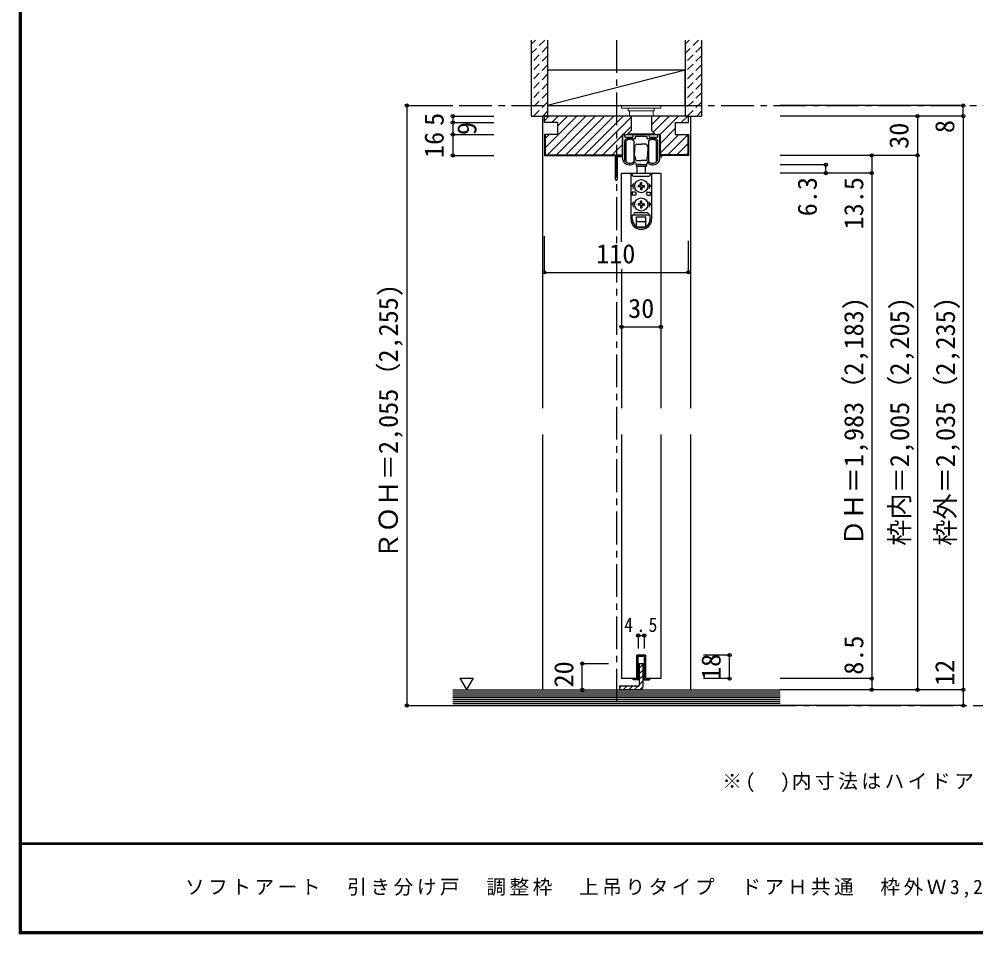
# Model space of a CAD drawing. Units: millimetres, scale not verified. Extents: x -973 to 977, y -718 to 696.
# Drawn here: x -973 to -243, y -701 to -2 of the extents above; entities that cross this region are included whole.
import ezdxf
from ezdxf.enums import TextEntityAlignment as Align

# ---------------------------------------------------------------- set-up
doc = ezdxf.new("R2010")
doc.units = ezdxf.units.MM
doc.header["$LTSCALE"] = 5
doc.header["$PDMODE"] = 32
doc.header["$PDSIZE"] = 2.5
doc.linetypes.add('CHAIN1', pattern=[8, 5, -1, 1, -1])
doc.linetypes.add('DASHED1', pattern=[1.8, 1.2, -0.6])
doc.layers.add('0-0_補助線', color=7, linetype='Continuous', lineweight=18)
for name, color, linetype in [('0-1_通り芯', 4, 'CHAIN1'), ('0-2_柱', 7, 'Continuous'), ('0-3_仕上げ', 2, 'Continuous'), ('0-4_枠', 3, 'Continuous'), ('0-6_扉', 2, 'Continuous'), ('0-7_金物', 7, 'Continuous'), ('0-A_文字', 3, 'Continuous'), ('0-B_寸法', 7, 'Continuous'), ('0-C_ハッチ', 4, 'DASHED1'), ('F-1_枠', 6, 'Continuous'), ('F-A_文字', 7, 'Continuous')]:
    doc.layers.add(name, color=color, linetype=linetype)
doc.styles.add('ＭＳ ゴシック', font='')
doc.styles.get('ＭＳ ゴシック').set_extended_font_data('MS Gothic')

msp = doc.modelspace()

# ---------------------------------------------------------------- linework, layer by layer
at = {"layer": '0-0_補助線'}
for p, q in [((-513.404, -68.5), (-483.404, -68.5)), ((-508.203, -70.5), (-508.203, -72.5)), ((-508.203, -72.5), (-488.203, -72.5)), ((-507.203, -72.5), (-507.203, -76.5)), ((-489.203, -76.5), (-489.203, -72.5)), ((-488.203, -70.5), (-488.203, -72.5)), ((-483.203, -68.5), (-483.203, -70.5))]:
    msp.add_line(p, q, dxfattribs=at)
msp.add_lwpolyline([(-513.203, -68.5), (-513.203, -70.5), (-483.203, -70.5)], dxfattribs=at)
at = {"layer": '0-1_通り芯'}
for p, q in [((-517.203, -18.5), (-517.203, -526.5)), ((-677.203, -68.5), (-233.609, -68.5)), ((-644.594, -526.5), (-233.609, -526.5))]:
    msp.add_line(p, q, dxfattribs=at)
at = {"layer": '0-2_柱'}
msp.add_line((-464.703, -41.5), (-569.703, -68.5), dxfattribs=at)
msp.add_lwpolyline([(-569.703, -68.5), (-464.703, -68.5), (-464.703, -41.5), (-569.703, -41.5)], close=True, dxfattribs=at)
at = {"layer": '0-3_仕上げ'}
for p, q in [((-582.203, -18.5), (-582.203, -76.5)), ((-569.703, -18.5), (-569.703, -76.5)), ((-464.703, -18.5), (-464.703, -76.5)), ((-452.203, -18.5), (-452.203, -76.5)), ((-582.203, -76.5), (-569.703, -76.5)), ((-464.703, -76.5), (-452.203, -76.5)), ((-642.203, -514.5), (-392.203, -514.5)), ((-642.203, -526.5), (-392.203, -526.5))]:
    msp.add_line(p, q, dxfattribs=at)
at = {"layer": '0-3_仕上げ', "color": 7}
for p, q in [((-642.203, -516), (-392.203, -516)), ((-642.203, -517.5), (-392.203, -517.5)), ((-642.203, -519), (-392.203, -519)), ((-642.203, -520.5), (-392.203, -520.5)), ((-642.203, -522), (-392.203, -522)), ((-642.203, -523.5), (-392.203, -523.5)), ((-642.203, -525), (-392.203, -525))]:
    msp.add_line(p, q, dxfattribs=at)
at = {"layer": '0-4_枠', "color": 4}
for p, q in [((-573.703, -76.5), (-573.703, -299.5)), ((-572.203, -76.5), (-573.703, -76.5)), ((-462.203, -76.5), (-460.703, -76.5)), ((-460.703, -76.5), (-460.703, -299.5)), ((-573.703, -319.5), (-573.703, -514.5)), ((-460.703, -319.5), (-460.703, -514.5))]:
    msp.add_line(p, q, dxfattribs=at)
at = {"layer": '0-4_枠'}
for p, q in [((-462.203, -76.5), (-572.203, -76.5)), ((-462.203, -81.5), (-462.203, -76.5)), ((-562.203, -81.5), (-562.203, -90.5)), ((-472.203, -81.5), (-472.203, -90.5)), ((-472.203, -81.5), (-462.203, -81.5)), ((-571.703, -90.5), (-571.703, -106)), ((-512.603, -90.5), (-483.803, -90.5)), ((-512.603, -106.5), (-512.603, -90.5)), ((-483.803, -90.5), (-483.803, -106.5)), ((-472.203, -90.5), (-462.203, -90.5)), ((-462.703, -90.5), (-462.703, -106)), ((-462.203, -90.5), (-462.203, -106.5)), ((-572.203, -106.5), (-512.604, -106.5)), ((-571.703, -106), (-512.604, -106)), ((-462.703, -106), (-483.803, -106)), ((-462.203, -106.5), (-483.803, -106.5))]:
    msp.add_line(p, q, dxfattribs=at)
for points in [[(-562.203, -81.5), (-572.203, -81.5), (-572.203, -76.5)], [(-562.203, -90.5), (-572.203, -90.5), (-572.203, -106.5)]]:
    msp.add_lwpolyline(points, dxfattribs=at)
at = {"layer": '0-6_扉', "color": 6}
for p, q in [((-513.203, -120), (-483.203, -120)), ((-513.203, -172.476), (-513.203, -120)), ((-483.203, -120), (-483.203, -299.5)), ((-513.203, -193.304), (-513.203, -299.5)), ((-513.203, -319.5), (-513.203, -506)), ((-483.203, -319.5), (-483.203, -506)), ((-501.453, -488), (-501.453, -506)), ((-494.953, -488), (-501.453, -488)), ((-494.953, -488), (-494.953, -506)), ((-501.453, -506), (-513.203, -506)), ((-483.203, -506), (-494.953, -506))]:
    msp.add_line(p, q, dxfattribs=at)
at = {"layer": '0-7_金物'}
for p, q in [((-512.203, -106.5), (-512.203, -91)), ((-511.703, -90.5), (-511.503, -90.5)), ((-511.003, -91), (-511.003, -92)), ((-510.503, -92.5), (-504.853, -92.5)), ((-503.153, -94), (-509.003, -94)), ((-504.353, -92), (-504.353, -91)), ((-503.853, -90.5), (-492.553, -90.5)), ((-502.853, -92.3), (-502.853, -93.7)), ((-493.553, -93.7), (-493.553, -92.3)), ((-487.403, -94), (-493.253, -94)), ((-492.053, -91), (-492.053, -92)), ((-491.553, -92.5), (-485.903, -92.5)), ((-485.403, -92), (-485.403, -91)), ((-484.903, -90.5), (-484.703, -90.5)), ((-511.003, -96), (-511.003, -110.123)), ((-509.803, -111.5), (-509.803, -95.5)), ((-503.803, -95.5), (-503.803, -103.5)), ((-503.803, -99.5), (-503.503, -99.5)), ((-503.803, -101), (-503.303, -101)), ((-503.303, -99.7), (-503.503, -99.5)), ((-503.503, -101), (-503.303, -100.8)), ((-503.303, -99.5), (-503.303, -103.5)), ((-503.203, -99.5), (-503.303, -99.5)), ((-501.703, -98), (-498.203, -98)), ((-494.703, -98), (-498.203, -98)), ((-493.203, -99.5), (-493.103, -99.5)), ((-493.103, -99.5), (-493.103, -103.5)), ((-493.103, -99.7), (-492.903, -99.5)), ((-492.903, -101), (-493.103, -100.8)), ((-492.603, -101), (-493.103, -101)), ((-492.603, -99.5), (-492.903, -99.5)), ((-492.603, -95.5), (-492.603, -103.5)), ((-486.603, -111.5), (-486.603, -95.5)), ((-485.403, -110.123), (-485.403, -96)), ((-517.803, -124.9), (-517.803, -106.7)), ((-517.603, -106.5), (-512.203, -106.5)), ((-516.603, -107.9), (-516.603, -124.9)), ((-512.203, -107.7), (-516.403, -107.7)), ((-512.203, -109.966), (-512.203, -107.7)), ((-503.803, -103.5), (-503.803, -111.5)), ((-503.803, -106), (-503.303, -106)), ((-503.803, -107.5), (-503.503, -107.5)), ((-503.303, -106.2), (-503.503, -106)), ((-503.303, -107.3), (-503.503, -107.5)), ((-503.303, -107.5), (-503.303, -103.5)), ((-503.203, -107.5), (-503.303, -107.5)), ((-502.703, -109.5), (-502.703, -108)), ((-493.703, -109.5), (-493.703, -108)), ((-493.203, -107.5), (-493.103, -107.5)), ((-493.103, -107.5), (-493.103, -103.5)), ((-493.103, -106.2), (-492.903, -106)), ((-492.603, -106), (-493.103, -106)), ((-493.103, -107.3), (-492.903, -107.5)), ((-492.603, -107.5), (-492.903, -107.5)), ((-492.603, -103.5), (-492.603, -111.5)), ((-503.703, -112), (-503.703, -112.257)), ((-502.203, -113.8), (-502.203, -114.8)), ((-494.203, -113.8), (-502.203, -113.8)), ((-502.203, -114.8), (-494.203, -114.8)), ((-501.703, -110.5), (-498.203, -110.5)), ((-498.203, -113.5), (-501.703, -113.5)), ((-501.203, -113.5), (-501.203, -113.8)), ((-501.203, -120), (-501.203, -114.8)), ((-494.703, -110.5), (-498.203, -110.5)), ((-498.203, -113.5), (-494.703, -113.5)), ((-495.203, -113.5), (-495.203, -113.8)), ((-495.203, -114.8), (-495.203, -120)), ((-494.203, -113.8), (-494.203, -114.8)), ((-492.703, -112.257), (-492.703, -112)), ((-506.102, -120), (-506.102, -154.9)), ((-506.06, -120), (-490.26, -120)), ((-505.102, -120), (-505.102, -121.5)), ((-504.102, -122.5), (-492.302, -122.5)), ((-491.302, -120), (-491.302, -121.5)), ((-490.302, -120), (-490.302, -154.9)), ((-503.859, -128), (-505.702, -130)), ((-504.602, -130), (-505.702, -130)), ((-498.722, -129.48), (-500.652, -129.514)), ((-500.652, -129.514), (-500.652, -130.486)), ((-498.722, -130.52), (-500.652, -130.486)), ((-498.722, -129.48), (-498.688, -127.55)), ((-498.722, -130.52), (-498.688, -132.45)), ((-497.716, -127.55), (-498.688, -127.55)), ((-497.682, -129.48), (-497.716, -127.55)), ((-497.682, -130.52), (-497.716, -132.45)), ((-497.682, -129.48), (-495.752, -129.514)), ((-497.682, -130.52), (-495.752, -130.486)), ((-495.752, -130.486), (-495.752, -129.514)), ((-492.545, -128), (-490.702, -130)), ((-491.802, -130), (-490.702, -130)), ((-505.102, -134.5), (-505.102, -137)), ((-503.102, -134.5), (-505.102, -134.5)), ((-503.102, -137), (-505.102, -137)), ((-502.102, -135.5), (-502.102, -136)), ((-498.688, -132.45), (-497.716, -132.45)), ((-494.302, -135.5), (-494.302, -136)), ((-493.302, -134.5), (-491.302, -134.5)), ((-493.302, -137), (-491.302, -137)), ((-491.302, -134.5), (-491.302, -137)), ((-503.859, -142), (-505.702, -144)), ((-504.602, -144), (-505.702, -144)), ((-498.722, -143.48), (-500.652, -143.514)), ((-500.652, -143.514), (-500.652, -144.486)), ((-498.722, -144.52), (-500.652, -144.486)), ((-498.722, -143.48), (-498.688, -141.55)), ((-498.722, -144.52), (-498.688, -146.45)), ((-497.716, -141.55), (-498.688, -141.55)), ((-497.682, -143.48), (-497.716, -141.55)), ((-497.682, -144.52), (-497.716, -146.45)), ((-497.682, -143.48), (-495.752, -143.514)), ((-497.682, -144.52), (-495.752, -144.486)), ((-495.752, -144.486), (-495.752, -143.514)), ((-492.545, -142), (-490.702, -144)), ((-491.802, -144), (-490.702, -144)), ((-505.102, -154.9), (-505.102, -152.5)), ((-504.602, -152), (-491.802, -152)), ((-502.602, -150), (-493.802, -150)), ((-498.688, -146.45), (-497.716, -146.45)), ((-491.302, -154.9), (-491.302, -152.5)), ((-501.702, -153.5), (-494.702, -153.5)), ((-501.702, -160.846), (-501.702, -153.5)), ((-501.702, -157), (-494.702, -157)), ((-494.702, -160.846), (-494.702, -153.5)), ((-501.23, -161.1), (-495.174, -161.1)), ((-501.453, -506), (-501.453, -488)), ((-501.453, -488), (-494.953, -488)), ((-500.453, -507), (-500.453, -489)), ((-495.953, -489), (-500.453, -489)), ((-495.953, -489), (-495.953, -507)), ((-494.953, -488), (-494.953, -506)), ((-504.453, -506), (-501.453, -506)), ((-504.453, -507), (-504.453, -506)), ((-500.453, -507), (-504.453, -507)), ((-495.953, -507), (-491.953, -507)), ((-494.953, -506), (-491.953, -506)), ((-491.953, -506), (-491.953, -507))]:
    msp.add_line(p, q, dxfattribs=at)
at = {"layer": '0-7_金物', "color": 3}
for p, q in [((-499.703, -494.5), (-496.703, -494.5)), ((-499.703, -494.5), (-499.703, -511.5)), ((-496.703, -511.5), (-496.703, -494.5)), ((-514.703, -511.5), (-514.703, -514.5)), ((-514.703, -511.5), (-499.703, -511.5)), ((-499.703, -514.5), (-514.703, -514.5))]:
    msp.add_line(p, q, dxfattribs=at)
at = {"layer": '0-7_金物'}
for points in [[(-493.853, -92), (-497.903, -92), (-498.203, -91.7), (-498.503, -92), (-502.553, -92)], [(-484.203, -91), (-484.203, -106.5), (-482.803, -106.5)], [(-482.803, -107.7), (-484.203, -107.7), (-484.203, -109.966)]]:
    msp.add_lwpolyline(points, dxfattribs=at)
for centre in [(-498.202, -130), (-498.202, -144)]:
    msp.add_circle(centre, 5, dxfattribs=at)
for centre, radius, start, end in [((-511.703, -91), 0.5, 90, 180), ((-511.503, -91), 0.5, 360, 90), ((-510.503, -92), 0.5, 180, 270), ((-509.003, -96), 2, 90, 180), ((-506.803, -99.5), 5, 53.1301, 126.8699), ((-504.853, -92), 0.5, 270, 0), ((-503.853, -91), 0.5, 90, 180), ((-503.153, -93.7), 0.3, 270, 360), ((-502.553, -92.3), 0.3, 90, 180), ((-493.853, -92.3), 0.3, 0, 90), ((-493.253, -93.7), 0.3, 180, 270), ((-489.603, -99.5), 5, 53.1301, 126.8699), ((-492.553, -91), 0.5, 0, 90), ((-491.553, -92), 0.5, 180, 270), ((-487.403, -96), 2, 0, 90), ((-485.903, -92), 0.5, 270, 360), ((-484.903, -91), 0.5, 90, 180), ((-484.703, -91), 0.5, 0, 90), ((-503.203, -99), 0.5, 270, 0), ((-501.703, -99), 1, 90, 180), ((-494.703, -99), 1, 0, 90), ((-493.203, -99), 0.5, 180, 270), ((-517.603, -106.7), 0.2, 90, 180), ((-516.403, -107.9), 0.2, 90, 180), ((-503.203, -108), 0.5, 0, 90), ((-501.703, -109.5), 1, 180, 270), ((-494.703, -109.5), 1, 270, 0), ((-493.203, -108), 0.5, 90, 180), ((-482.803, -107.1), 0.6, 270, 90), ((-510.203, -109.966), 2, 180, 215.95057), ((-506.803, -107.5), 6.2, 215.95057, 293.81884), ((-510.703, -110.123), 0.3, 180, 213.92311), ((-506.803, -107.5), 5, 213.92311, 301.89079), ((-506.803, -107.5), 5, 233.1301, 306.8699), ((-504.703, -112.257), 1, 293.81884, 0), ((-504.003, -112), 0.3, 360, 121.89079), ((-504.703, -112.5), 2, 0, 63.25632), ((-501.703, -112.5), 1, 180, 270), ((-494.703, -112.5), 1, 270, 0), ((-491.703, -112.5), 2, 116.74368, 180), ((-492.403, -112), 0.3, 58.10921, 180), ((-491.703, -112.257), 1, 180, 246.18116), ((-489.603, -107.5), 5, 233.1301, 306.8699), ((-489.603, -107.5), 5, 238.10921, 326.07689), ((-489.603, -107.5), 6.2, 246.18116, 324.04943), ((-485.703, -110.123), 0.3, 326.07689, 360), ((-486.203, -109.966), 2, 324.04943, 360), ((-504.102, -121.5), 1, 180, 270), ((-492.302, -121.5), 1, 270, 0), ((-517.203, -124.9), 0.6, 180, 0), ((-498.202, -130), 6.4, 167.82427, 198.20996), ((-498.202, -130), 6.4, 341.79004, 12.17573), ((-503.102, -135.5), 1, 0, 90), ((-503.102, -136), 1, 270, 0), ((-493.302, -135.5), 1, 90, 180), ((-493.302, -136), 1, 180, 270), ((-498.202, -144), 6.4, 167.82427, 198.20996), ((-498.202, -144), 6.4, 341.79004, 12.17573), ((-504.602, -152.5), 0.5, 90, 180), ((-504.602, -151), 1, 270, 0), ((-502.602, -151), 1, 90, 180), ((-493.802, -151), 1, 0, 90), ((-491.802, -151), 1, 180, 270), ((-491.802, -152.5), 0.5, 0, 90), ((-498.202, -155.1), 7.9, 180, 0), ((-498.202, -154.9), 6.9, 180, 0)]:
    msp.add_arc(centre, radius, start, end, dxfattribs=at)
at = {"layer": '0-7_金物', "color": 3}
msp.add_arc((-499.703, -511.5), 3, 270, 0, dxfattribs=at)
at = {"layer": '0-A_文字', "color": 7}
for p, q in [((-636.638, -505.686), (-626.638, -505.686)), ((-636.638, -505.686), (-631.638, -514.347)), ((-626.638, -505.686), (-631.638, -514.347))]:
    msp.add_line(p, q, dxfattribs=at)
at = {"layer": '0-B_寸法', "color": 4}
for p, q in [((-677.203, -68.5), (-642.203, -68.5)), ((-677.203, -68.5), (-677.203, -526.5)), ((-252.203, -68.5), (-392.203, -68.5)), ((-252.203, -76.5), (-252.203, -68.5)), ((-642.203, -76.5), (-610.703, -76.5)), ((-642.203, -76.5), (-642.203, -81.5)), ((-252.203, -76.5), (-392.203, -76.5)), ((-287.203, -76.5), (-287.203, -514.5)), ((-252.203, -76.5), (-252.203, -526.5)), ((-642.203, -81.5), (-642.203, -90.5)), ((-642.203, -81.5), (-610.703, -81.5)), ((-642.203, -90.5), (-642.203, -106.5)), ((-642.203, -90.5), (-610.703, -90.5)), ((-642.203, -106.5), (-610.703, -106.5)), ((-287.203, -106.5), (-392.203, -106.5)), ((-322.203, -106.5), (-322.203, -514.5)), ((-357.203, -113.7), (-392.203, -113.7)), ((-357.203, -120), (-357.203, -113.7)), ((-322.203, -120), (-392.203, -120)), ((-572.203, -195.804), (-572.203, -168.246)), ((-462.203, -195.804), (-462.203, -171.746)), ((-572.203, -195.804), (-462.203, -195.804)), ((-513.203, -237.5), (-483.203, -237.5)), ((-500.453, -473), (-500.453, -483)), ((-500.453, -473), (-495.953, -473)), ((-495.953, -473), (-495.953, -483)), ((-430.703, -488), (-450.703, -488)), ((-430.703, -506), (-430.703, -488)), ((-543.203, -494.5), (-523.203, -494.5)), ((-543.203, -514.5), (-543.203, -494.5)), ((-430.703, -506), (-450.703, -506)), ((-322.203, -506), (-392.203, -506)), ((-543.203, -514.5), (-523.203, -514.5)), ((-252.203, -514.5), (-392.203, -514.5)), ((-677.203, -526.5), (-642.203, -526.5)), ((-252.203, -526.5), (-392.203, -526.5))]:
    msp.add_line(p, q, dxfattribs=at)
at = {"layer": '0-B_寸法'}
for p in [(-677.203, -68.5), (-252.203, -68.5), (-642.203, -76.5), (-642.203, -81.5), (-287.203, -76.5), (-252.203, -76.5), (-642.203, -90.5), (-642.203, -106.5), (-322.203, -106.5), (-287.203, -106.5), (-357.203, -113.7), (-357.203, -120), (-322.203, -120), (-572.203, -195.804), (-462.203, -195.804), (-513.203, -237.5), (-483.203, -237.5), (-500.453, -473), (-495.953, -473), (-430.703, -488), (-543.203, -494.5), (-430.703, -506), (-322.203, -506), (-543.203, -514.5), (-322.203, -514.5), (-287.203, -514.5), (-252.203, -514.5), (-677.203, -526.5), (-252.203, -526.5)]:
    msp.add_point(p, dxfattribs=at)
at = {"layer": '0-C_ハッチ'}
for p, q in [((-578.992, -18.5), (-582.203, -21.711)), ((-571.921, -18.5), (-582.203, -28.782)), ((-461.492, -18.5), (-464.703, -21.711)), ((-454.421, -18.5), (-464.703, -28.782)), ((-569.703, -23.353), (-582.203, -35.853)), ((-452.203, -23.353), (-464.703, -35.853)), ((-569.703, -30.424), (-582.203, -42.924)), ((-452.203, -30.424), (-464.703, -42.924)), ((-569.703, -37.495), (-582.203, -49.995)), ((-452.203, -37.495), (-464.703, -49.995)), ((-569.703, -44.566), (-582.203, -57.066)), ((-452.203, -44.566), (-464.703, -57.066)), ((-569.703, -51.637), (-582.203, -64.137)), ((-452.203, -51.637), (-464.703, -64.137)), ((-569.703, -58.709), (-582.203, -71.209)), ((-452.203, -58.709), (-464.703, -71.209)), ((-569.703, -65.78), (-580.423, -76.5)), ((-569.703, -72.851), (-573.352, -76.5)), ((-452.203, -65.78), (-462.923, -76.5)), ((-452.203, -72.851), (-455.852, -76.5))]:
    msp.add_line(p, q, dxfattribs=at)
at = {"layer": '0-C_ハッチ', "linetype": 'Continuous'}
for p, q in [((-572.203, -80.02), (-568.683, -76.5)), ((-571.703, -100.733), (-547.47, -76.5)), ((-569.899, -106), (-540.399, -76.5)), ((-566.612, -81.5), (-561.612, -76.5)), ((-562.828, -106), (-533.328, -76.5)), ((-562.203, -84.162), (-554.541, -76.5)), ((-555.757, -106), (-526.257, -76.5)), ((-548.686, -106), (-519.186, -76.5)), ((-541.615, -106), (-512.115, -76.5)), ((-534.544, -106), (-505.953, -77.409)), ((-490.453, -83.123), (-483.83, -76.5)), ((-489.117, -88.858), (-476.759, -76.5)), ((-483.804, -90.615), (-469.688, -76.5)), ((-467.617, -81.5), (-462.617, -76.5)), ((-511.973, -90.5), (-505.953, -84.48)), ((-483.804, -97.687), (-472.203, -86.086)), ((-571.703, -93.662), (-568.541, -90.5)), ((-527.473, -106), (-512.603, -91.13)), ((-483.804, -104.758), (-469.546, -90.5)), ((-477.975, -106), (-462.703, -90.728)), ((-520.402, -106), (-512.603, -98.201)), ((-470.904, -106), (-462.703, -97.799)), ((-513.33, -106), (-512.603, -105.273)), ((-463.833, -106), (-462.703, -104.87)), ((-499.703, -497.982), (-496.703, -494.982)), ((-499.703, -502.225), (-496.703, -499.225)), ((-499.703, -506.468), (-496.703, -503.468)), ((-514.703, -512.982), (-513.221, -511.5)), ((-511.978, -514.5), (-508.978, -511.5)), ((-507.735, -514.5), (-504.735, -511.5)), ((-503.493, -514.5), (-500.493, -511.5)), ((-499.703, -510.71), (-496.703, -507.71)), ((-499.209, -514.459), (-496.743, -511.993))]:
    msp.add_line(p, q, dxfattribs=at)
at = {"layer": '0-C_ハッチ', "color": 3, "linetype": 'Continuous'}
for p, q in [((-505.953, -76.5), (-505.953, -87.586)), ((-490.453, -76.5), (-490.453, -87.586)), ((-508.803, -90.3), (-505.953, -87.586)), ((-487.603, -90.3), (-490.453, -87.586)), ((-512.604, -90.5), (-483.804, -90.5)), ((-487.603, -90.3), (-508.803, -90.3)), ((-508.803, -90.5), (-508.803, -90.3)), ((-487.603, -90.3), (-487.603, -90.5))]:
    msp.add_line(p, q, dxfattribs=at)
at = {"layer": 'F-1_枠'}
for p, q in [((-973.347, 695.833), (-973.347, -700.833)), ((-972.514, 695.833), (-972.514, -700.833)), ((-971.68, 695.833), (-971.68, -700.833)), ((976.653, -631.667), (-973.347, -631.667)), ((976.653, -632.5), (-973.347, -632.5)), ((976.653, -699.167), (-973.347, -699.167)), ((976.653, -700), (-973.347, -700)), ((976.653, -700.833), (-973.347, -700.833))]:
    msp.add_line(p, q, dxfattribs=at)

# ---------------------------------------------------------------- texts
at = {"layer": '0-A_文字', "color": 7, "insert": (-436.264, -592.63), "char_height": 11, "attachment_point": 7, "style": 'ＭＳ ゴシック'}
msp.add_mtext('\\T1.18;※(\u3000)内寸法はハイドア', dxfattribs=at)
at = {"layer": '0-B_寸法', "style": 'ＭＳ ゴシック'}
for s, p in [('5', (-644.703, -84)), ('9', (-619.703, -91)), ('30', (-289.703, -101.5)), ('8', (-254.703, -89.5)), ('16', (-644.703, -108.5)), ('6.3', (-359.703, -153)), ('13.5', (-324.203, -163)), ('ＲＯＨ＝2,055（2,255)', (-679.703, -414.5)), ('ＤＨ＝1,983（2,183)', (-324.203, -404.5)), ('枠内＝2,005（2,205)', (-289.203, -404.5)), ('枠外＝2,035（2,235)', (-254.203, -404.5)), ('8.5', (-324.203, -503)), ('18', (-433.203, -507)), ('20', (-545.703, -512.707)), ('12', (-254.703, -511.5))]:
    msp.add_text(s, height=14.66, rotation=90, dxfattribs=at).set_placement(p, align=Align.BOTTOM_LEFT)
for s, p in [('110', (-532.614, -193.304)), ('30', (-508.203, -235))]:
    msp.add_text(s, height=14.66, dxfattribs=at).set_placement(p, align=Align.BOTTOM_LEFT)
at = {"layer": '0-B_寸法', "insert": (-511.203, -470.5), "char_height": 11, "attachment_point": 7, "style": 'ＭＳ ゴシック'}
msp.add_mtext('\\T1.38;\\W0.9;4.5', dxfattribs=at)
at = {"layer": 'F-A_文字', "insert": (-846.68, -673.333), "char_height": 11, "attachment_point": 7, "style": 'ＭＳ ゴシック'}
msp.add_mtext('\\T1.18;ソフトアート\u3000引き分け戸\u3000調整枠\u3000上吊りタイプ\u3000ドアＨ共通\u3000枠外Ｗ3,234', dxfattribs=at)

doc.saveas('drawing.dxf')
